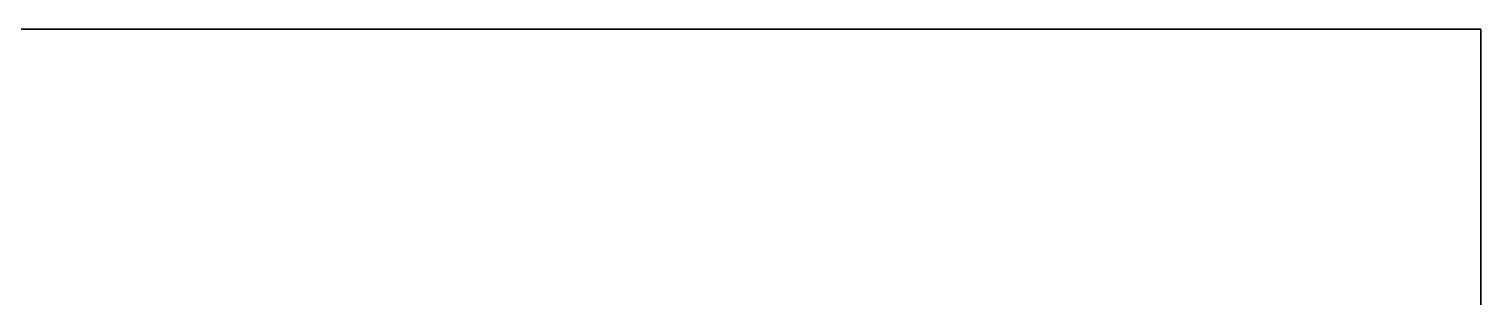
# Model space of a CAD drawing. Header units: millimetres. Extents: x -2250 to 1300, y -700 to 2100.
# Drawn here: x 605 to 1300, y 572 to 700 of the extents above; entities that cross this region are included whole.
import ezdxf

# ---------------------------------------------------------------- set-up
doc = ezdxf.new("R2010")
doc.units = ezdxf.units.MM
doc.layers.add('BLOK_OZEL_PLATFORM', color=140, linetype='CONTINUOUS')

msp = doc.modelspace()

# ---------------------------------------------------------------- linework, layer by layer
at = {"layer": 'BLOK_OZEL_PLATFORM'}
for p, q in [((1300, 700, -50), (-1300, 700, -50)), ((1300, 700), (-1300, 700)), ((1300, -700, -50), (1300, 700, -50)), ((1300, -700), (1300, 700)), ((1300, 700, -50), (1300, 700))]:
    msp.add_line(p, q, dxfattribs=at)
for points in [[(-1300, -700, -50), (1300, -700, -50), (1300, 700, -50), (-1300, 700, -50)], [(-1300, -700), (1300, -700), (1300, 700), (-1300, 700)], [(-1300, 700, -50), (1300, 700, -50), (1300, 700), (-1300, 700)], [(1300, -700, -50), (1300, 700, -50), (1300, 700), (1300, -700)]]:
    msp.add_3dface(points, dxfattribs=at)

doc.saveas('drawing.dxf')
